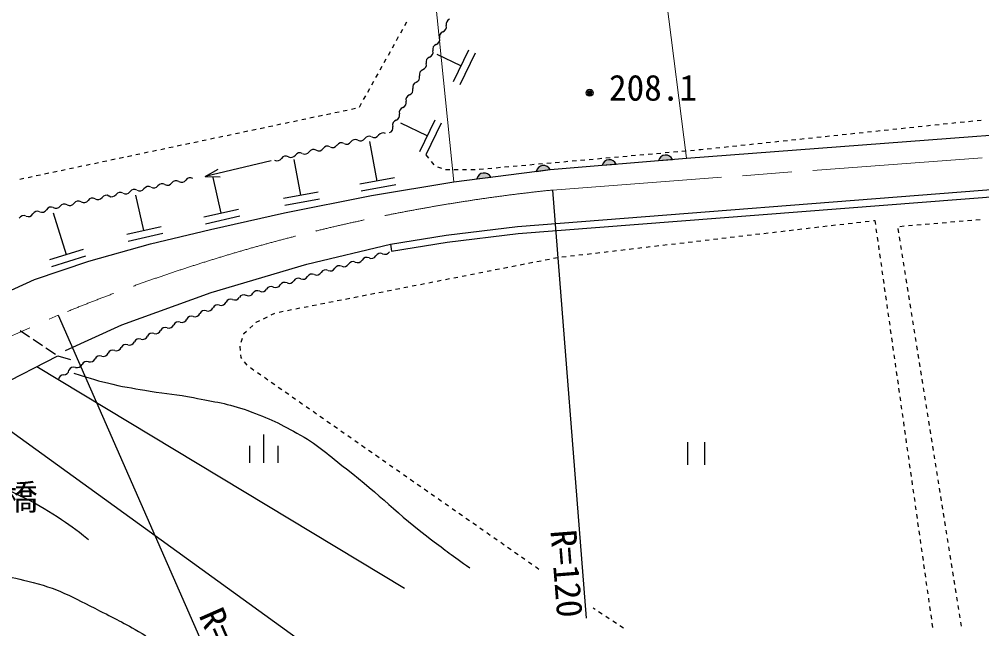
# Model space of a CAD drawing. Units: millimetres, scale not verified. Extents: x 40000 to 680000, y 20000 to 380000.
# Drawn here: x 381037 to 449168, y 259151 to 302286 of the extents above; entities that cross this region are included whole.
import ezdxf
from ezdxf.enums import TextEntityAlignment as Align

# ---------------------------------------------------------------- set-up
doc = ezdxf.new("R2010")
doc.units = ezdxf.units.MM
doc.header["$LTSCALE"] = 1000
doc.header["$PDMODE"] = 32
doc.header["$PDSIZE"] = 500
doc.linetypes.add('CHAIN', pattern=[18.5, 12, -1.5, 3.5, -1.5])
for name, color, linetype, lineweight in [('M-BGD', 7, 'Continuous', 25), ('M-BMK', 2, 'CHAIN', 13), ('M-STR-HTXT', 7, 'Continuous', 13)]:
    doc.layers.add(name, color=color, linetype=linetype, lineweight=lineweight)
doc.styles.add('ＭＳ ゴシック', font='')
doc.styles.get('ＭＳ ゴシック').set_extended_font_data('MS Gothic')

msp = doc.modelspace()

# ---------------------------------------------------------------- hatches: boundary and pattern name
at = {"layer": 'M-BGD'}
for points in [[(423294, 292035, 0.7), (422297, 291952)], [(427280, 292369, 0.7), (426283, 292286)], [(418624, 291645, 0.7), (417632, 291521)], [(414419, 291118, 0.7), (413427, 290994)]]:
    msp.add_hatch(color=256, dxfattribs=at).paths.add_polyline_path(points)

# ---------------------------------------------------------------- linework, layer by layer
for p, q in [((408332, 301841), (408478, 302103)), ((408040, 301317), (408186, 301579)), ((407456, 300269), (407602, 300531)), ((407748, 300793), (407894, 301055)), ((407164, 299744), (407310, 300006)), ((412306, 298981), (410629, 299791)), ((412849, 300107), (411763, 297855)), ((413300, 299889), (412213, 297638)), ((406872, 299220), (407018, 299482)), ((406289, 298172), (406435, 298434)), ((406581, 298696), (406727, 298958)), ((405997, 297648), (406143, 297910)), ((405705, 297123), (405851, 297385)), ((405413, 296599), (405559, 296861)), ((403379, 295678), (403672, 295740)), ((403966, 295802), (404259, 295863)), ((404553, 295925), (404847, 295987)), ((405121, 296075), (405267, 296337)), ((400443, 295059), (400737, 295121)), ((401030, 295183), (401324, 295244)), ((401618, 295306), (401911, 295368)), ((402205, 295430), (402498, 295492)), ((402792, 295554), (403085, 295616)), ((410458, 295154), (409372, 292902)), ((447641, 294998), (447939, 295030)), ((448237, 295061), (448536, 295092)), ((448834, 295124), (449132, 295155)), ((396921, 294316), (397214, 294378)), ((397508, 294440), (397801, 294502)), ((398095, 294564), (398389, 294625)), ((398682, 294687), (398976, 294749)), ((399269, 294811), (399563, 294873)), ((399856, 294935), (400150, 294997)), ((409915, 294028), (408043, 294932)), ((410909, 294936), (409822, 292685)), ((441077, 294309), (441375, 294341)), ((441673, 294372), (441972, 294403)), ((442270, 294435), (442568, 294466)), ((442867, 294497), (443165, 294529)), ((443464, 294560), (443762, 294591)), ((444060, 294623), (444359, 294654)), ((444657, 294685), (444955, 294716)), ((445254, 294748), (445552, 294779)), ((445850, 294810), (446149, 294842)), ((446447, 294873), (446746, 294904)), ((447044, 294936), (447342, 294967)), ((393985, 293697), (394279, 293759)), ((394572, 293821), (394866, 293883)), ((395160, 293945), (395453, 294006)), ((395747, 294068), (396040, 294130)), ((396334, 294192), (396627, 294254)), ((434513, 293620), (434811, 293652)), ((435109, 293683), (435408, 293714)), ((435706, 293746), (436005, 293777)), ((436303, 293808), (436601, 293840)), ((436900, 293871), (437198, 293902)), ((437496, 293933), (437795, 293965)), ((438093, 293996), (438391, 294027)), ((438690, 294059), (438988, 294090)), ((439287, 294121), (439585, 294153)), ((439883, 294184), (440182, 294215)), ((440480, 294247), (440778, 294278)), ((390463, 292954), (390756, 293016)), ((391050, 293078), (391343, 293140)), ((391637, 293202), (391931, 293264)), ((392224, 293325), (392518, 293387)), ((392811, 293449), (393105, 293511)), ((393398, 293573), (393692, 293635)), ((406379, 290833), (405859, 293623)), ((427947, 292952), (428246, 292979)), ((428544, 293005), (428843, 293032)), ((429142, 293059), (429278, 293071)), ((429278, 293071), (429441, 293088)), ((429739, 293119), (430037, 293150)), ((430336, 293182), (430634, 293213)), ((430932, 293244), (431231, 293276)), ((431529, 293307), (431827, 293338)), ((432126, 293370), (432424, 293401)), ((432723, 293432), (433021, 293464)), ((433319, 293495), (433618, 293526)), ((433916, 293558), (434214, 293589)), ((387527, 292335), (387821, 292397)), ((388114, 292459), (388408, 292521)), ((388702, 292583), (388995, 292645)), ((389289, 292706), (389582, 292768)), ((389876, 292830), (390169, 292892)), ((400972, 289826), (400501, 292353)), ((409822, 292685), (410012, 292453)), ((416304, 287621), (478597, 292467)), ((420178, 292259), (420476, 292285)), ((420775, 292312), (421074, 292339)), ((421373, 292365), (421672, 292392)), ((421971, 292419), (422269, 292445)), ((422568, 292472), (422867, 292499)), ((423166, 292525), (423465, 292552)), ((423763, 292579), (424062, 292605)), ((424361, 292632), (424660, 292659)), ((424959, 292685), (425257, 292712)), ((425556, 292739), (425855, 292765)), ((426154, 292792), (426453, 292819)), ((426752, 292845), (427050, 292872)), ((427349, 292899), (427648, 292925)), ((384005, 291592), (384298, 291654)), ((384592, 291716), (384885, 291778)), ((385179, 291840), (385473, 291902)), ((385766, 291964), (386060, 292026)), ((386353, 292087), (386647, 292149)), ((386940, 292211), (387234, 292273)), ((398879, 292276), (394198, 291167)), ((394198, 291167), (395124, 291666)), ((410202, 292221), (410392, 291988)), ((410638, 291836), (410921, 291737)), ((411205, 291644), (411505, 291644)), ((411805, 291644), (412105, 291644)), ((412405, 291644), (412705, 291644)), ((413005, 291644), (413286, 291644)), ((413286, 291644), (413305, 291646)), ((413604, 291672), (413903, 291699)), ((414201, 291726), (414500, 291752)), ((414799, 291779), (415098, 291806)), ((415397, 291832), (415695, 291859)), ((415994, 291886), (416293, 291912)), ((416353, 287124), (478634, 291969)), ((416592, 291939), (416891, 291965)), ((417190, 291992), (417488, 292019)), ((417787, 292045), (418086, 292072)), ((418385, 292099), (418684, 292125)), ((418982, 292152), (419281, 292179)), ((419580, 292205), (419879, 292232)), ((381069, 290973), (381363, 291035)), ((381657, 291097), (381950, 291159)), ((382244, 291221), (382537, 291283)), ((382831, 291345), (383124, 291407)), ((383418, 291468), (383711, 291530)), ((394198, 291167), (395250, 291136)), ((395328, 288555), (394755, 291075)), ((407607, 291062), (405150, 290604)), ((407699, 290570), (405241, 290112)), ((389863, 287324), (389290, 289844)), ((402200, 290055), (399743, 289597)), ((402292, 289563), (399834, 289106)), ((418773, 290199), (421162, 259905)), ((384376, 285617), (383466, 288571)), ((396547, 288832), (394109, 288277)), ((396658, 288344), (394220, 287790)), ((391082, 287601), (388644, 287047)), ((411256, 287016), (416304, 287621)), ((436733, 287482), (437031, 287517)), ((437329, 287551), (437627, 287586)), ((437925, 287621), (438223, 287656)), ((438521, 287691), (438819, 287725)), ((439117, 287760), (439415, 287795)), ((439713, 287830), (440011, 287865)), ((440309, 287899), (440607, 287934)), ((440905, 287969), (441203, 288004)), ((441501, 288039), (441598, 288050)), ((441598, 288050), (441640, 287753)), ((443375, 287630), (443674, 287656)), ((443973, 287682), (444272, 287708)), ((444571, 287733), (444869, 287759)), ((445168, 287785), (445467, 287810)), ((445766, 287836), (446065, 287862)), ((446364, 287888), (446663, 287913)), ((446962, 287939), (447261, 287965)), ((447559, 287990), (447858, 288016)), ((448157, 288042), (448456, 288068)), ((448755, 288093), (449054, 288119)), ((391193, 287114), (388755, 286559)), ((407312, 286374), (411256, 287016)), ((411326, 286520), (416353, 287124)), ((431370, 286855), (431668, 286890)), ((431966, 286925), (432264, 286960)), ((432562, 286995), (432860, 287029)), ((433158, 287064), (433456, 287099)), ((433754, 287134), (434052, 287169)), ((434350, 287203), (434648, 287238)), ((434946, 287273), (435244, 287308)), ((435542, 287343), (435840, 287377)), ((436137, 287412), (436435, 287447)), ((441682, 287456), (441724, 287159)), ((441766, 286862), (441808, 286565)), ((443297, 287172), (443250, 287469)), ((443391, 286580), (443344, 286876)), ((407312, 286374), (407392, 285880)), ((407392, 285880), (411326, 286520)), ((425410, 286159), (425708, 286194)), ((426006, 286229), (426304, 286264)), ((426602, 286299), (426900, 286333)), ((427198, 286368), (427496, 286403)), ((427794, 286438), (428092, 286473)), ((428390, 286507), (428688, 286542)), ((428986, 286577), (429284, 286612)), ((429582, 286647), (429880, 286681)), ((430178, 286716), (430476, 286751)), ((430774, 286786), (431072, 286821)), ((441850, 286268), (441892, 285971)), ((443486, 285987), (443439, 286284)), ((385571, 285985), (383182, 285249)), ((385718, 285507), (383329, 284771)), ((419451, 285463), (419749, 285498)), ((420047, 285533), (420345, 285568)), ((420643, 285603), (420941, 285637)), ((421239, 285672), (421537, 285707)), ((421835, 285742), (422133, 285777)), ((422431, 285811), (422729, 285846)), ((423027, 285881), (423325, 285916)), ((423623, 285951), (423921, 285985)), ((424218, 286020), (424516, 286055)), ((424814, 286090), (425112, 286125)), ((441935, 285674), (441977, 285377)), ((443580, 285395), (443533, 285691)), ((415914, 284794), (416209, 284852)), ((416503, 284910), (416798, 284967)), ((417092, 285025), (417386, 285083)), ((417681, 285140), (417975, 285198)), ((418270, 285256), (418564, 285314)), ((418858, 285371), (419149, 285428)), ((419149, 285428), (419153, 285429)), ((442019, 285080), (442061, 284783)), ((443674, 284802), (443627, 285099)), ((412382, 284102), (412676, 284160)), ((412970, 284217), (413265, 284275)), ((413559, 284333), (413854, 284390)), ((414148, 284448), (414442, 284506)), ((414737, 284564), (415031, 284621)), ((415326, 284679), (415620, 284737)), ((442103, 284485), (442145, 284188)), ((443769, 284210), (443722, 284506)), ((408849, 283410), (409143, 283467)), ((409438, 283525), (409732, 283583)), ((410026, 283640), (410321, 283698)), ((410615, 283756), (410910, 283814)), ((411204, 283871), (411498, 283929)), ((411793, 283987), (412087, 284044)), ((442187, 283891), (442229, 283594)), ((443863, 283617), (443816, 283913)), ((405316, 282717), (405610, 282775)), ((405905, 282833), (406199, 282890)), ((406494, 282948), (406788, 283006)), ((407082, 283064), (407377, 283121)), ((407671, 283179), (407966, 283237)), ((408260, 283294), (408554, 283352)), ((442272, 283297), (442314, 283000)), ((443957, 283025), (443910, 283321)), ((401783, 282025), (402078, 282083)), ((402372, 282140), (402666, 282198)), ((402961, 282256), (403255, 282314)), ((403550, 282371), (403844, 282429)), ((404138, 282487), (404433, 282544)), ((404727, 282602), (405022, 282660)), ((442356, 282703), (442398, 282406)), ((442440, 282109), (442482, 281812)), ((444052, 282432), (444004, 282728)), ((444146, 281840), (444099, 282136)), ((398870, 281356), (399139, 281489)), ((399428, 281564), (399722, 281621)), ((400017, 281679), (400311, 281737)), ((400606, 281794), (400900, 281852)), ((401194, 281910), (401489, 281967)), ((442524, 281515), (442567, 281218)), ((444240, 281247), (444193, 281543)), ((383795, 281334), (395729, 254170)), ((397798, 280819), (397818, 280837)), ((397818, 280837), (398063, 280958)), ((398332, 281091), (398601, 281224)), ((442609, 280921), (442651, 280624)), ((444335, 280654), (444287, 280951)), ((381103, 280253), (381767, 279807)), ((396926, 280005), (396938, 280047)), ((396938, 280047), (397129, 280218)), ((397352, 280418), (397575, 280619)), ((442693, 280327), (442735, 280030)), ((444429, 280062), (444382, 280358)), ((382017, 279640), (382681, 279194)), ((396756, 279429), (396841, 279717)), ((442777, 279733), (442819, 279436)), ((444523, 279469), (444476, 279766)), ((382930, 279027), (383594, 278582)), ((396669, 279132), (396672, 279141)), ((396695, 278843), (396669, 279132)), ((442861, 279139), (442904, 278842)), ((444618, 278877), (444570, 279173)), ((396741, 278342), (396722, 278544)), ((396801, 278266), (396741, 278342)), ((397174, 277796), (396987, 278031)), ((442946, 278545), (442988, 278248)), ((444712, 278284), (444665, 278581)), ((444806, 277692), (444759, 277988)), ((382293, 277716), (408317, 262017)), ((397650, 277435), (397404, 277607)), ((443030, 277951), (443072, 277654)), ((443114, 277357), (443156, 277060)), ((444901, 277099), (444853, 277396)), ((398142, 277092), (397896, 277264)), ((398634, 276749), (398388, 276920)), ((443198, 276763), (443241, 276466)), ((444995, 276507), (444948, 276803)), ((399126, 276405), (398880, 276577)), ((399618, 276062), (399372, 276233)), ((443283, 276169), (443325, 275872)), ((445089, 275914), (445042, 276210)), ((400110, 275718), (399864, 275890)), ((400602, 275375), (400356, 275547)), ((443367, 275575), (443409, 275278)), ((445183, 275322), (445136, 275618)), ((401094, 275031), (400848, 275203)), ((401586, 274688), (401340, 274860)), ((443451, 274981), (443493, 274684)), ((445278, 274729), (445231, 275025)), ((402078, 274345), (401832, 274516)), ((402570, 274001), (402324, 274173)), ((443535, 274387), (443578, 274090)), ((445372, 274137), (445325, 274433)), ((403061, 273658), (402815, 273829)), ((403553, 273314), (403307, 273486)), ((443620, 273793), (443662, 273495)), ((445466, 273544), (445419, 273840)), ((445561, 272951), (445514, 273248)), ((398361, 270891), (398361, 272891)), ((404045, 272971), (403799, 273143)), ((404537, 272627), (404291, 272799)), ((443704, 273198), (443746, 272901)), ((443788, 272604), (443830, 272307)), ((445655, 272359), (445608, 272655)), ((397361, 270891), (397361, 272091)), ((399361, 270891), (399361, 272091)), ((405029, 272284), (404783, 272456)), ((405521, 271941), (405275, 272112)), ((428349, 272353), (428349, 270753)), ((429549, 272353), (429549, 270753)), ((443873, 272010), (443915, 271713)), ((445749, 271766), (445702, 272063)), ((406013, 271597), (405767, 271769)), ((406505, 271254), (406259, 271425)), ((443957, 271416), (443999, 271119)), ((445844, 271174), (445797, 271470)), ((406997, 270910), (406751, 271082)), ((407489, 270567), (407243, 270738)), ((444041, 270822), (444083, 270525)), ((445938, 270581), (445891, 270878)), ((407981, 270223), (407735, 270395)), ((408473, 269880), (408227, 270052)), ((444125, 270228), (444167, 269931)), ((446032, 269989), (445985, 270285)), ((408965, 269536), (408719, 269708)), ((409457, 269193), (409211, 269365)), ((444210, 269634), (444252, 269337)), ((446127, 269396), (446080, 269692)), ((409949, 268850), (409703, 269021)), ((410441, 268506), (410195, 268678)), ((444294, 269040), (444336, 268743)), ((444378, 268446), (444420, 268149)), ((446221, 268804), (446174, 269100)), ((446315, 268211), (446268, 268507)), ((410933, 268163), (410687, 268334)), ((411425, 267819), (411179, 267991)), ((444462, 267852), (444504, 267555)), ((446410, 267619), (446363, 267915)), ((411917, 267476), (411671, 267648)), ((412409, 267132), (412163, 267304)), ((444547, 267258), (444589, 266961)), ((446504, 267026), (446457, 267322)), ((412901, 266789), (412655, 266961)), ((413393, 266446), (413147, 266617)), ((444631, 266664), (444673, 266367)), ((446598, 266434), (446551, 266730)), ((413885, 266102), (413639, 266274)), ((414377, 265759), (414131, 265930)), ((444715, 266070), (444757, 265773)), ((446693, 265841), (446645, 266137)), ((414869, 265415), (414623, 265587)), ((415361, 265072), (415115, 265244)), ((444799, 265476), (444841, 265179)), ((446787, 265248), (446740, 265545)), ((415853, 264728), (415607, 264900)), ((416345, 264385), (416099, 264557)), ((444884, 264882), (444926, 264585)), ((446881, 264656), (446834, 264952)), ((446976, 264063), (446928, 264360)), ((416837, 264042), (416591, 264213)), ((417329, 263698), (417083, 263870)), ((444968, 264288), (445010, 263991)), ((445052, 263694), (445094, 263397)), ((447070, 263471), (447023, 263767)), ((417821, 263355), (417575, 263526)), ((445136, 263100), (445178, 262803)), ((447164, 262878), (447117, 263175)), ((445221, 262505), (445263, 262208)), ((447259, 262286), (447211, 262582)), ((445305, 261911), (445347, 261614)), ((447353, 261693), (447306, 261989)), ((445389, 261317), (445431, 261020)), ((447447, 261101), (447400, 261397)), ((421798, 260517), (421658, 260609)), ((422299, 260188), (422048, 260352)), ((445473, 260723), (445516, 260426)), ((447542, 260508), (447494, 260804)), ((422801, 259859), (422550, 260024)), ((423303, 259530), (423052, 259695)), ((445558, 260129), (445600, 259832)), ((447636, 259916), (447589, 260212)), ((447730, 259323), (447683, 259619)), ((423805, 259201), (423554, 259366)), ((445642, 259535), (445684, 259238))]:
    msp.add_line(p, q, dxfattribs=at)
for points in [[(379039, 282472), (382109, 283872), (385959, 285164), (390320, 286403), (394574, 287399), (399824, 288583), (405962, 289822), (411805, 290791), (418624, 291645), (428276, 292452), (470003, 295623), (479830, 296094), (480428, 296324), (480751, 296683), (480931, 297126), (480907, 298107), (477660, 321246)], [(384312, 278844), (388297, 280656), (394615, 282936), (401400, 284964), (407312, 286374)], [(370999, 270959), (371080, 271955), (383761, 278470), (384665, 278206)], [(376970, 274981), (380409, 273150), (401328, 258046)]]:
    msp.add_lwpolyline(points, dxfattribs=at)
for points in [[(423294, 292035, 0.7), (422297, 291952)], [(427280, 292369, 0.7), (426283, 292286)], [(418624, 291645, 0.7), (417632, 291521)], [(414419, 291118, 0.7), (413427, 290994)]]:
    msp.add_lwpolyline(points, format="xyb", close=True, dxfattribs=at)
for radius in [150, 120, 90, 60, 30, 20]:
    msp.add_circle((421415, 297086), radius, dxfattribs=at)
for centre, radius, start, end in [((410914, 301742), 362, 288.45796, 15.6636), ((411612, 301937), 362, 108.45796, 195.6636), ((411139, 301045), 362, 108.45796, 195.6636), ((410666, 300153), 362, 108.45796, 195.6636), ((410441, 300849), 362, 288.45796, 15.6636), ((409968, 299957), 362, 288.45796, 15.6636), ((409494, 299065), 362, 288.45796, 15.6636), ((410193, 299260), 362, 108.45796, 195.6636), ((409719, 298368), 362, 108.45796, 195.6636), ((409246, 297476), 362, 108.45796, 195.6636), ((409021, 298172), 362, 288.45796, 15.6636), ((408548, 297280), 362, 288.45796, 15.6636), ((408075, 296388), 362, 288.45796, 15.6636), ((408773, 296584), 362, 108.45796, 195.6636), ((408300, 295691), 362, 108.45796, 195.6636), ((407826, 294799), 362, 108.45796, 195.6636), ((407602, 295496), 362, 288.45796, 15.6636), ((407128, 294603), 362, 288.45796, 15.6636), ((404815, 293411), 362, 59.80678, 147.01241), ((405189, 294040), 362, 239.80678, 327.01241), ((405798, 293645), 362, 59.80678, 147.01241), ((406172, 294274), 362, 239.80678, 327.01241), ((406780, 293879), 362, 59.80678, 147.01241), ((401868, 292708), 362, 59.80678, 147.01241), ((402242, 293337), 362, 239.80678, 327.01241), ((402850, 292942), 362, 59.80678, 147.01241), ((403225, 293571), 362, 239.80678, 327.01241), ((403833, 293177), 362, 59.80678, 147.01241), ((404207, 293805), 362, 239.80678, 327.01241), ((399295, 292634), 362, 239.80678, 327.01241), ((399903, 292240), 362, 59.80678, 147.01241), ((400277, 292869), 362, 239.80678, 327.01241), ((400885, 292474), 362, 59.80678, 147.01241), ((401260, 293103), 362, 239.80678, 327.01241), ((393130, 290703), 362, 58.14827, 145.3539), ((389175, 289880), 362, 58.14827, 145.3539), ((389568, 290498), 362, 238.14827, 325.3539), ((390164, 290086), 362, 58.14827, 145.3539), ((390556, 290703), 362, 238.14827, 325.3539), ((391153, 290291), 362, 58.14827, 145.3539), ((391545, 290909), 362, 238.14827, 325.3539), ((392142, 290497), 362, 58.14827, 145.3539), ((392534, 291115), 362, 238.14827, 325.3539), ((386209, 289263), 362, 58.14827, 145.3539), ((386601, 289881), 362, 238.14827, 325.3539), ((387197, 289468), 362, 58.14827, 145.3539), ((387590, 290086), 362, 238.14827, 325.3539), ((388186, 289674), 362, 58.14827, 145.3539), ((388579, 290292), 362, 238.14827, 325.3539), ((383283, 288631), 362, 63.6835, 150.88913), ((383635, 289264), 362, 238.14827, 325.3539), ((384231, 288851), 362, 58.14827, 145.3539), ((384623, 289469), 362, 238.14827, 325.3539), ((385220, 289057), 362, 58.14827, 145.3539), ((385612, 289675), 362, 238.14827, 325.3539), ((381354, 288030), 362, 63.6835, 150.88913), ((381685, 288683), 362, 243.6835, 330.88913), ((382318, 288331), 362, 63.6835, 150.88913), ((382649, 288983), 362, 243.6835, 330.88913), ((405962, 285719), 362, 243.33087, 330.53651), ((406593, 285363), 362, 63.33087, 150.53651), ((406919, 286011), 362, 243.33087, 330.53651), ((403695, 284480), 362, 63.33087, 150.53651), ((404030, 285131), 362, 243.33087, 330.53651), ((404661, 284774), 362, 63.33087, 150.53651), ((404988, 285436), 375, 244.09477, 329.77261), ((405636, 285058), 375, 64.09477, 149.77261), ((401762, 283892), 362, 63.33087, 150.53651), ((402097, 284543), 362, 243.33087, 330.53651), ((402729, 284186), 362, 63.33087, 150.53651), ((403064, 284837), 362, 243.33087, 330.53651), ((399199, 283660), 362, 243.33087, 330.53651), ((399830, 283304), 362, 63.33087, 150.53651), ((400165, 283954), 362, 243.33087, 330.53651), ((400796, 283598), 362, 63.33087, 150.53651), ((401131, 284249), 362, 243.33087, 330.53651), ((396931, 282421), 362, 63.33087, 150.53651), ((397266, 283072), 362, 243.33087, 330.53651), ((397898, 282715), 362, 63.33087, 150.53651), ((398233, 283366), 362, 243.33087, 330.53651), ((398864, 283009), 362, 63.33087, 150.53651), ((395085, 281713), 362, 69.76765, 156.97329), ((395345, 282397), 362, 249.76765, 336.97329), ((396012, 282114), 362, 69.76765, 156.97329), ((396300, 282778), 362, 243.33087, 330.53651), ((393491, 281596), 362, 249.76765, 336.97329), ((394158, 281312), 362, 69.76765, 156.97329), ((394418, 281997), 362, 249.76765, 336.97329), ((392303, 280511), 362, 69.76765, 156.97329), ((392563, 281195), 362, 249.76765, 336.97329), ((393231, 280912), 362, 69.76765, 156.97329), ((390449, 279710), 362, 69.76765, 156.97329), ((390709, 280394), 362, 249.76765, 336.97329), ((391376, 280110), 362, 69.76765, 156.97329), ((391636, 280795), 362, 249.76765, 336.97329), ((388855, 279593), 362, 249.76765, 336.97329), ((389522, 279309), 362, 69.76765, 156.97329), ((389782, 279993), 362, 249.76765, 336.97329), ((387668, 278508), 362, 69.76765, 156.97329), ((387928, 279192), 362, 249.76765, 336.97329), ((388595, 278908), 362, 69.76765, 156.97329), ((385814, 277707), 362, 69.76765, 156.97329), ((386073, 278391), 362, 249.76765, 336.97329), ((386741, 278107), 362, 69.76765, 156.97329), ((387001, 278791), 362, 249.76765, 336.97329), ((384191, 277472), 362, 269.01978, 356.22542), ((384886, 277306), 362, 69.76765, 156.97329), ((385146, 277990), 362, 249.76765, 336.97329), ((384179, 276747), 362, 89.01978, 172.29971)]:
    msp.add_arc(centre, radius, start, end, dxfattribs=at)
for points, knots in [([(384912, 277232), (386197, 276825), (386567, 276705), (387651, 276456), (388679, 276220), (389267, 276146), (390308, 275971), (391503, 275770), (392187, 275740), (393377, 275505), (394890, 275206), (395765, 275107), (397218, 274589), (398734, 274050), (399552, 273643), (400951, 272848), (402320, 272070), (402954, 271424), (404200, 270461), (406618, 268593), (407773, 267294), (410213, 265454), (411266, 264659), (411618, 264387), (412941, 263461)], [0, 0, 0, 0, 1, 1, 1, 2, 2, 2, 3, 3, 3, 4, 4, 4, 5, 5, 5, 6, 6, 6, 7, 7, 7, 8, 8, 8, 8]), ([(372707, 272791), (375781, 271262), (376580, 270872), (379035, 269587), (380873, 268625), (381995, 268238), (383719, 267084), (384611, 266487), (384937, 266268), (385940, 265468)], [0, 0, 0, 0, 1, 1, 1, 2, 2, 2, 3, 3, 3, 3]), ([(364779, 259023), (365854, 258624), (366343, 258481), (367385, 258446), (368662, 258404), (369388, 258700), (370575, 259173), (372080, 259773), (372706, 260538), (374129, 261314), (375387, 261999), (376028, 262649), (377441, 262889), (379064, 263164), (380037, 262898), (381641, 262525), (383735, 262038), (384802, 261380), (386729, 260425), (388032, 259780), (388486, 259539), (390000, 258648)], [0, 0, 0, 0, 1, 1, 1, 2, 2, 2, 3, 3, 3, 4, 4, 4, 5, 5, 5, 6, 6, 6, 7, 7, 7, 7])]:
    msp.add_open_spline(points, degree=3, knots=knots, dxfattribs=at)
msp.add_point((421415, 297086), dxfattribs=at)
at = {"layer": 'M-BMK'}
for p, q in [((418773, 290199), (568009, 301437)), ((370806, 275612), (383795, 281334))]:
    msp.add_line(p, q, dxfattribs=at)
msp.add_arc((431755, 165549), 125325, 95.94561, 112.49978, dxfattribs=at)
at = {"layer": 'M-STR-HTXT'}
for p, q in [((423306, 331207), (428276, 292452)), ((407940, 328751), (411805, 290791))]:
    msp.add_line(p, q, dxfattribs=at)

# ---------------------------------------------------------------- texts
at = {"layer": 'M-BGD', "style": 'ＭＳ ゴシック'}
msp.add_text('208.1', height=1833, dxfattribs=at).set_placement((422780, 295975), align=Align.BOTTOM_LEFT)
msp.add_text('山の神橋', height=1833, dxfattribs=at).set_placement((377360, 268475), align=Align.MIDDLE_CENTER)
for rotation, p in [(274.509, (418089, 266049)), (293.716, (393217, 259886))]:
    msp.add_text('R=120', height=1833, rotation=rotation, dxfattribs=at).set_placement(p, align=Align.BOTTOM_LEFT)

doc.saveas('drawing.dxf')
